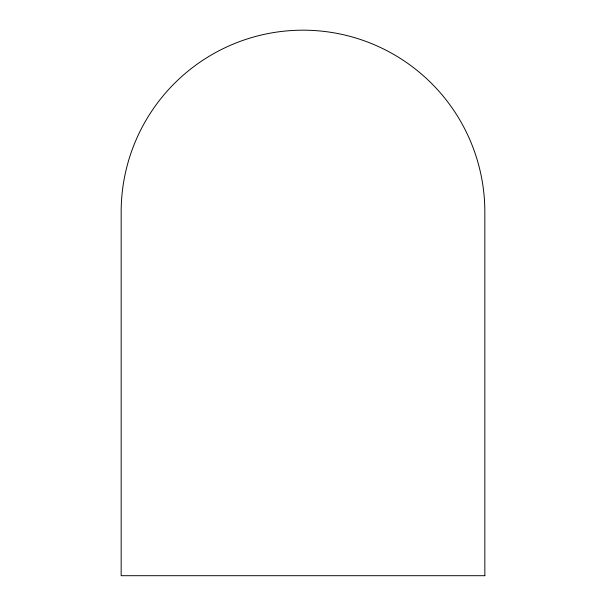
<?xml version="1.0" encoding="UTF-8"?>
<svg xmlns="http://www.w3.org/2000/svg" width="606" height="606" viewBox="0 0 606 606"><rect width="100%" height="100%" fill="white"/><g stroke="black" fill="none" stroke-linecap="round" stroke-linejoin="round"><path stroke-width="0.91" d="M484.838 575.7L121.162 575.7L121.162 212.017A181.838 181.838 0 0 1 303 30.179A181.838 181.838 0 0 1 484.838 212.017L484.838 575.7"/></g></svg>
